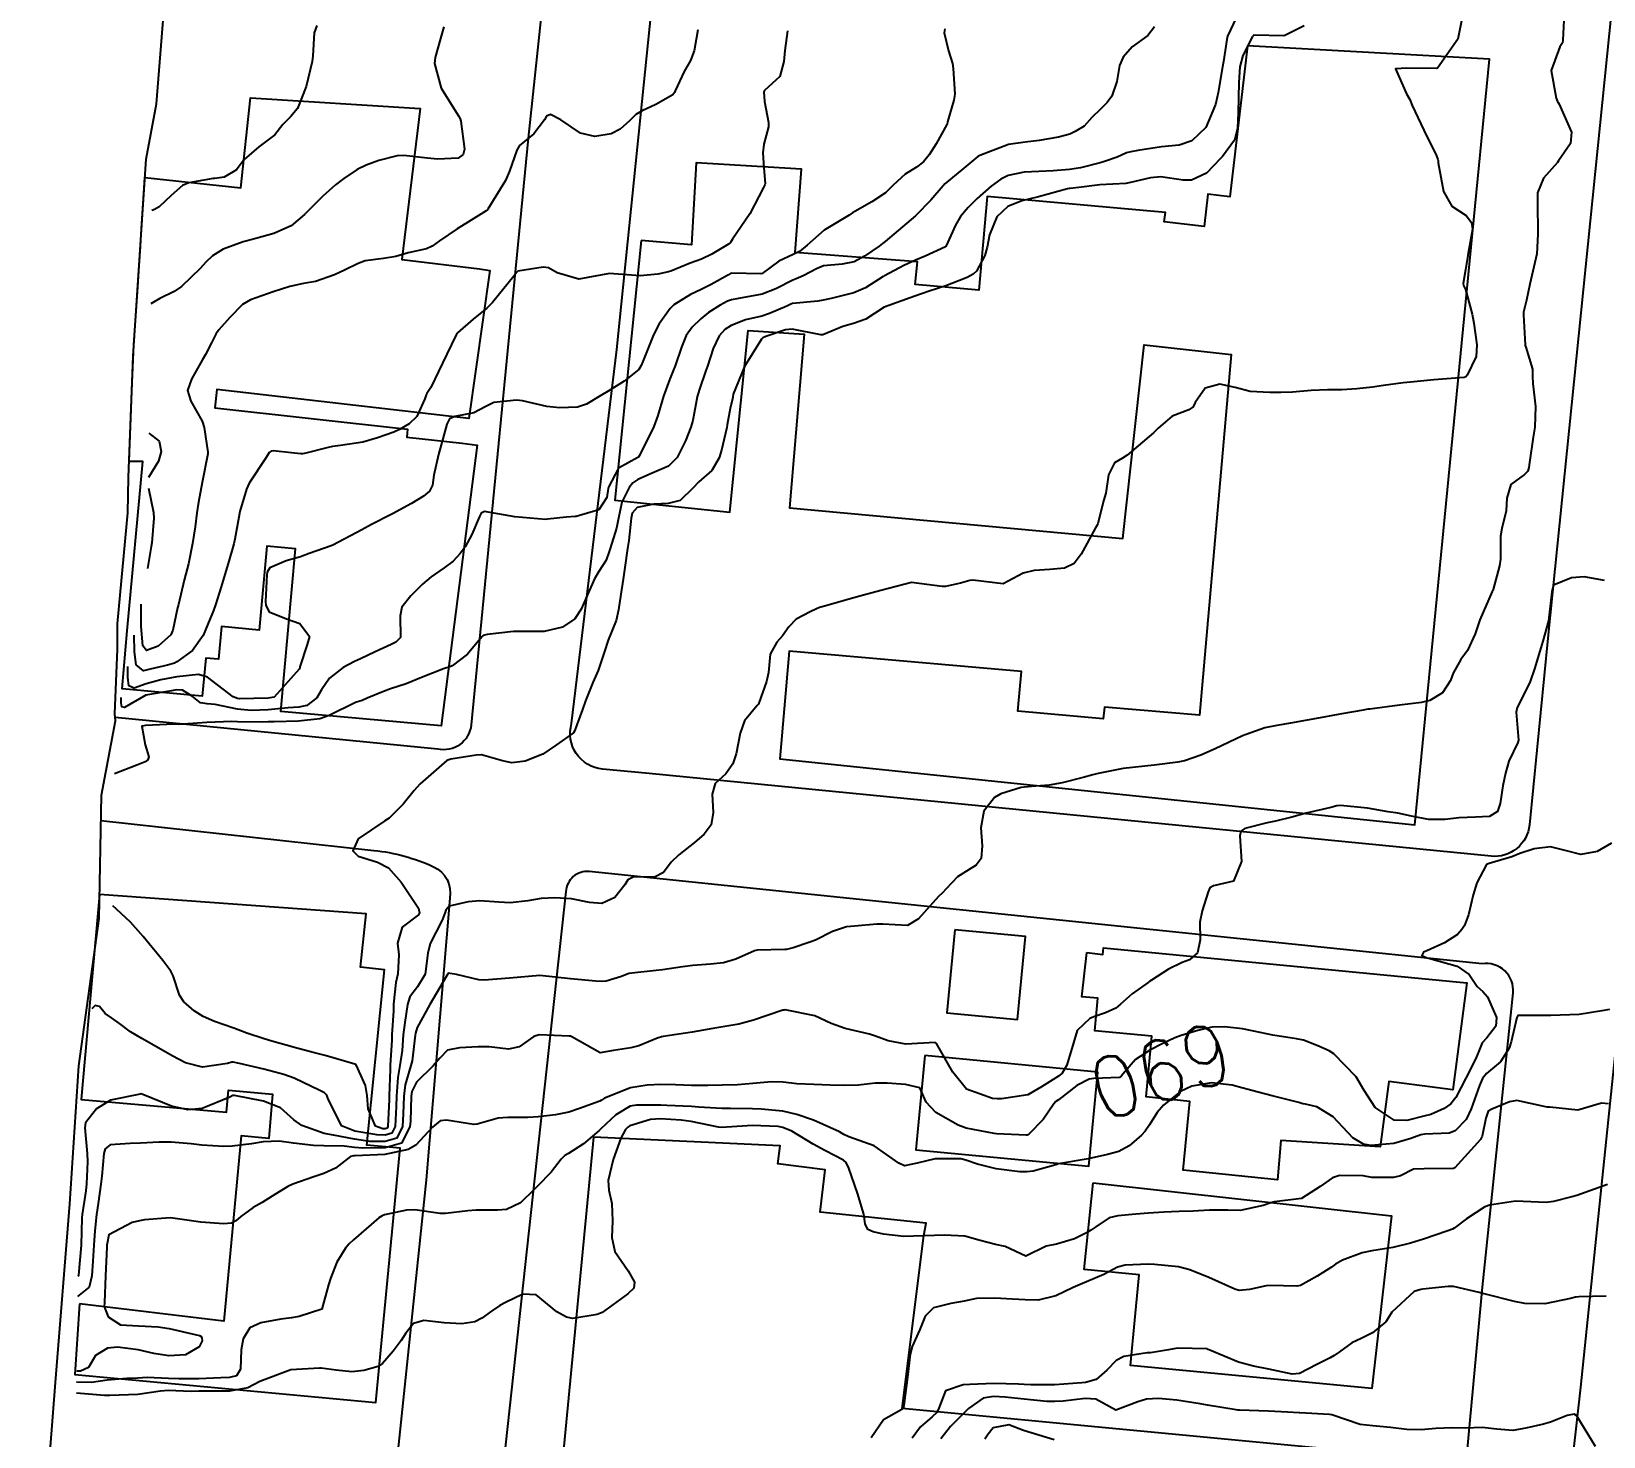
# Model space of a CAD drawing. Header units: metres. Extents: x 298520 to 308411, y 7433745 to 7450750.
# Drawn here: x 300162 to 300264.9, y 7445466.8 to 7445558.8 of the extents above; entities that cross this region are included whole.
import ezdxf
from ezdxf.enums import TextEntityAlignment as Align

# ---------------------------------------------------------------- set-up
doc = ezdxf.new("R2010")
doc.units = ezdxf.units.M
doc.header["$LTSCALE"] = 10
for name, color, linetype in [('Area', 45, 'Continuous'), ('Cotas', 45, 'Continuous'), ('Curvas de Nivel 1m', 11, 'Continuous'), ('Curvas de Nivel 5m', 15, 'Continuous'), ('Edificações', 30, 'Continuous'), ('Vias Primárias', 230, 'Continuous')]:
    doc.layers.add(name, color=color, linetype=linetype)
doc.styles.add('Style-STANDARD', font='STANDARD.shx')

msp = doc.modelspace()

# ---------------------------------------------------------------- linework, layer by layer
at = {"layer": 'Area'}
msp.add_polyline3d([(300162.74, 7445459.42, 690.71), (300163.59, 7445470.38, 689.32), (300164.52, 7445482.07, 690.14), (300165.12, 7445491.1, 697.96), (300166.43, 7445500.73, 697.81), (300166.59, 7445508.81, 695.76), (300167.5, 7445513.67, 696.3), (300167.47, 7445514.13, 694.9), (300167.64, 7445518.36, 704.09), (300167.65, 7445520.02, 704.2), (300168.32, 7445527.3, 704.16), (300168.36, 7445529.61, 704.19), (300168.67, 7445537.56, 702.63), (300169.51, 7445550.44, 700.98), (300170.2, 7445554.05, 706.94), (300170.75, 7445561.16, 701.83)], dxfattribs=at)
at = {"layer": 'Curvas de Nivel 1m', "flags": 128}
for points, elevation in [([(300262.3, 7445559.96), (300262.2, 7445558.22), (300262.18, 7445558.06), (300262.02, 7445557.78), (300261.45, 7445556.23), (300261.77, 7445554.43), (300261.85, 7445554.22), (300261.9, 7445554.14), (300261.97, 7445554.03), (300262.77, 7445552.21), (300262.7, 7445551.46), (300261.93, 7445550.32), (300261.85, 7445550.22), (300260.95, 7445549.2), (300260.54, 7445548.24), (300260.56, 7445546.91), (300260.58, 7445546.24), (300260.58, 7445545.53), (300260.5, 7445544.24), (300260.12, 7445542.53), (300260.05, 7445542.25), (300259.82, 7445541.21), (300259.64, 7445540.42), (300259.63, 7445540.25), (300259.75, 7445538.28), (300259.75, 7445538.25), (300259.78, 7445538.14), (300260.22, 7445536.69), (300260.23, 7445536.24), (300260.24, 7445535.75), (300260.42, 7445534.24), (300260.37, 7445532.89), (300260.27, 7445532.24), (300260.03, 7445530.58), (300259.99, 7445530.25), (300259.92, 7445530.01), (300259.69, 7445529.79), (300258.8, 7445529.14), (300258.54, 7445528.26), (300258.5, 7445527.42), (300258.22, 7445526.26), (300258.14, 7445525.76), (300258.14, 7445524.26), (300258.07, 7445523.81), (300257.65, 7445522.27), (300257.64, 7445522.23), (300257.59, 7445522.14), (300256.78, 7445520.28), (300256.48, 7445519.37), (300255.97, 7445518.29), (300255.54, 7445517.7), (300255.03, 7445516.8), (300254.85, 7445516.31), (300254.33, 7445515.5), (300253.51, 7445515.01), (300252.95, 7445514.88), (300251.51, 7445514.7), (300249.57, 7445514.43), (300249.5, 7445514.43), (300249.45, 7445514.43), (300249.14, 7445514.37), (300247.75, 7445514.13), (300247.5, 7445514.09), (300246.09, 7445513.82), (300245.49, 7445513.71), (300244.39, 7445513.53), (300243.49, 7445513.38), (300242.72, 7445513.21), (300241.48, 7445512.79), (300241.25, 7445512.69), (300240.79, 7445512.47), (300239.47, 7445511.85), (300238.53, 7445511.43), (300237.46, 7445511.06), (300237.01, 7445510.97), (300235.46, 7445510.78), (300233.45, 7445510.56), (300231.8, 7445510.22), (300231.45, 7445510.14), (300230.82, 7445509.96), (300229.44, 7445509.62), (300228.6, 7445509.46), (300227.44, 7445509.37), (300226.76, 7445509.31), (300225.44, 7445508.89), (300225.03, 7445508.66), (300224.32, 7445507.76), (300224.13, 7445506.67), (300224.21, 7445505.49), (300224.15, 7445504.67), (300223.82, 7445504.23), (300223.37, 7445503.95), (300222.59, 7445503.46), (300221.87, 7445502.69), (300221.62, 7445502.43), (300221.35, 7445502.18), (300220.04, 7445500.72), (300219.33, 7445500.29), (300217.72, 7445500.36), (300217.33, 7445500.37), (300215.86, 7445500.23), (300215.33, 7445500.19), (300214.42, 7445499.88), (300213.32, 7445499.33), (300212.94, 7445499.18), (300211.85, 7445498.81), (300211.42, 7445498.71), (300211.31, 7445498.7), (300209.49, 7445498.67), (300209.31, 7445498.63), (300208.09, 7445498.07), (300207.3, 7445497.84), (300206.44, 7445497.74), (300205.29, 7445497.66), (300204.61, 7445497.58), (300203.29, 7445497.39), (300202.88, 7445497.34), (300201.29, 7445497.16), (300201.1, 7445497.13), (300200.61, 7445496.95), (300199.61, 7445496.63), (300199.28, 7445496.61), (300198.94, 7445496.63), (300197.28, 7445496.78), (300195.28, 7445497.01), (300193.28, 7445496.84), (300191.64, 7445496.7), (300191.28, 7445496.72), (300189.83, 7445497.07), (300189.28, 7445497.17), (300189.25, 7445497.12), (300189.23, 7445497.08), (300189.16, 7445496.96), (300188.08, 7445495.1), (300187.25, 7445493.61), (300187.13, 7445493.23), (300187.11, 7445493.11), (300186.91, 7445491.42), (300186.84, 7445491.11), (300186.46, 7445489.85), (300186.37, 7445489.12), (300186.34, 7445487.96), (300186.28, 7445487.12), (300185.92, 7445486.36), (300185.15, 7445486.14), (300184.16, 7445486.15), (300183.15, 7445486.29), (300181.78, 7445486.55), (300181.16, 7445486.66), (300179.7, 7445487.19), (300179.18, 7445487.57), (300178.31, 7445488.34), (300177.19, 7445488.79), (300175.29, 7445489.15), (300175.19, 7445489.15), (300174.99, 7445489.05), (300173.18, 7445488.31), (300172.25, 7445488.22), (300171.18, 7445488.46), (300169.29, 7445489.23), (300169.19, 7445489.26), (300169.13, 7445489.25), (300167.19, 7445488.86), (300166.26, 7445488.28), (300165.55, 7445487.37), (300165.51, 7445487.03), (300165.66, 7445485.36), (300165.68, 7445484.82), (300165.61, 7445483.37), (300165.57, 7445482.91), (300165.32, 7445481.37), (300165.31, 7445481.15), (300165.26, 7445479.37), (300165.08, 7445477.4), (300165.08, 7445477.37), (300165.08, 7445477.35), (300165.05, 7445477.33)], 692), ([(300255.67, 7445559.92), (300255.34, 7445558.3), (300254, 7445556.39), (300253.95, 7445556.38), (300252, 7445556.39), (300251.25, 7445556.35), (300251.98, 7445554.71), (300252.19, 7445554.34), (300252.35, 7445553.95), (300253.11, 7445552.33), (300253.94, 7445550.65), (300254.03, 7445550.41), (300254.04, 7445550.32), (300254.05, 7445550.19), (300254.39, 7445548.31), (300254.94, 7445547.35), (300255.89, 7445546.76), (300256.24, 7445546.29), (300256.3, 7445545.86), (300256.02, 7445544.29), (300256, 7445544.14), (300255.84, 7445543.2), (300255.69, 7445542.29), (300255.71, 7445542.17), (300255.83, 7445541.91), (300256.28, 7445540.29), (300256.39, 7445539.7), (300256.59, 7445538.28), (300256.53, 7445537.53), (300255.94, 7445536.29), (300255.86, 7445536.19), (300255.76, 7445536.15), (300254.06, 7445536.01), (300253.76, 7445535.99), (300252.25, 7445535.84), (300251.75, 7445535.79), (300250.48, 7445535.63), (300249.75, 7445535.51), (300248.73, 7445535.4), (300247.75, 7445535.35), (300246.82, 7445535.33), (300245.75, 7445535.29), (300244.51, 7445535.19), (300243.75, 7445535.16), (300243.04, 7445535.16), (300241.75, 7445535.23), (300240.77, 7445535.49), (300239.76, 7445535.71), (300238.8, 7445535.45), (300238.15, 7445534.51), (300238.02, 7445534.23), (300237.74, 7445534.03), (300236.64, 7445533.61), (300235.72, 7445532.82), (300235.58, 7445532.67), (300235.43, 7445532.53), (300233.7, 7445531.06), (300233.39, 7445530.87), (300232.88, 7445530.57), (300232.48, 7445529.77), (300232.31, 7445528.57), (300232.16, 7445528.07), (300231.78, 7445526.58), (300231.74, 7445526.48), (300231.64, 7445526.31), (300230.7, 7445524.59), (300230.24, 7445523.98), (300229.61, 7445523.66), (300228.65, 7445523.58), (300227.61, 7445523.51), (300226.89, 7445523.35), (300225.59, 7445522.65), (300223.6, 7445522.88), (300223.41, 7445522.87), (300222.79, 7445522.69), (300221.82, 7445522.47), (300221.59, 7445522.47), (300219.59, 7445522.72), (300217.59, 7445522.2), (300216.44, 7445521.9), (300215.58, 7445521.65), (300213.99, 7445521.21), (300213.58, 7445521.1), (300213.38, 7445521), (300212.96, 7445520.81), (300212.05, 7445520.33), (300211.56, 7445519.82), (300211.15, 7445519.23), (300210.77, 7445518.83), (300210.34, 7445518.03), (300210.23, 7445516.83), (300210.11, 7445516.24), (300209.61, 7445514.84), (300209.58, 7445514.76), (300209.5, 7445514.67), (300208.66, 7445513.68), (300208.39, 7445512.86), (300208.11, 7445511.51), (300207.91, 7445510.86), (300207.45, 7445510.21), (300206.74, 7445509.58), (300206.55, 7445508.88), (300206.61, 7445507.68), (300206.49, 7445506.88), (300206.03, 7445506.25), (300205.39, 7445505.71), (300204.37, 7445504.91), (300203.87, 7445504.42), (300203.37, 7445503.76), (300202.82, 7445503.47), (300201.37, 7445503.45), (300201.04, 7445503.27), (300200.84, 7445502.95), (300200.19, 7445502.11), (300199.34, 7445501.73), (300198.53, 7445501.79), (300197.35, 7445502.02), (300196.25, 7445502.1), (300195.35, 7445502.04), (300194.48, 7445501.89), (300193.34, 7445501.77), (300192.58, 7445501.81), (300191.35, 7445501.89), (300190.59, 7445501.82), (300189.34, 7445501.54), (300189.12, 7445501.29), (300189.06, 7445501.08), (300188.88, 7445500.64), (300188.09, 7445499.1), (300187.95, 7445498.46), (300187.76, 7445497.1), (300187.27, 7445496.26), (300186.77, 7445495.62), (300186.61, 7445495.12), (300186.43, 7445493.93), (300186.34, 7445493.12), (300186.26, 7445492.09), (300186.12, 7445491.12), (300185.99, 7445490.34), (300185.9, 7445489.12), (300185.88, 7445488.43), (300185.8, 7445487.12), (300185.6, 7445486.69), (300185.16, 7445486.56), (300184.6, 7445486.58), (300183.16, 7445486.83), (300182.3, 7445487.17), (300181.4, 7445488.97), (300181.33, 7445489.18), (300181.19, 7445489.32), (300180.88, 7445489.49), (300179.2, 7445490.28), (300178.52, 7445490.53), (300177.21, 7445490.88), (300175.63, 7445491.25), (300175.21, 7445491.33), (300175.13, 7445491.34), (300174.84, 7445491.26), (300173.21, 7445491.01), (300172.08, 7445491.29), (300171.22, 7445491.76), (300170.2, 7445492.34), (300169.24, 7445492.88), (300168.49, 7445493.33), (300167.78, 7445493.87), (300167.25, 7445494.24), (300166.84, 7445494.52), (300166.46, 7445494.97), (300166.18, 7445495.05), (300165.95, 7445494.83)], 693), ([(300245.29, 7445559.16), (300244.02, 7445558.52), (300243.96, 7445558.51), (300242.02, 7445558.56), (300241.96, 7445558.53), (300241.91, 7445558.46), (300241.26, 7445557.22), (300241.08, 7445556.47), (300241.01, 7445555.45), (300240.98, 7445554.47), (300240.96, 7445553.47), (300240.92, 7445552.47), (300240.73, 7445551.69), (300239.93, 7445550.61), (300239.81, 7445550.48), (300238.89, 7445549.53), (300237.91, 7445549.07), (300237.37, 7445549.06), (300235.91, 7445549.27), (300235.23, 7445549.22), (300233.91, 7445548.9), (300233.62, 7445548.85), (300231.91, 7445548.75), (300231.75, 7445548.74), (300230.55, 7445548.59), (300229.98, 7445548.52), (300229.9, 7445548.51), (300229.79, 7445548.49), (300227.9, 7445547.98), (300226.82, 7445547.71), (300225.89, 7445547.34), (300225.18, 7445546.66), (300224.69, 7445545.49), (300224.54, 7445544.67), (300224.39, 7445544.14), (300223.84, 7445543.11), (300223.62, 7445542.9), (300223.23, 7445542.69), (300222.23, 7445542.29), (300221.83, 7445542.15), (300220.74, 7445541.79), (300219.82, 7445541.46), (300217.81, 7445540.75), (300216.6, 7445539.96), (300215.8, 7445539.69), (300215.1, 7445539.48), (300213.78, 7445538.94), (300213.65, 7445538.94), (300211.79, 7445539.31), (300211.34, 7445539.27), (300210.06, 7445538.84), (300209.87, 7445538.75), (300209.78, 7445538.65), (300208.66, 7445536.86), (300207.93, 7445535.05), (300207.89, 7445534.87), (300207.87, 7445534.74), (300207.73, 7445534.12), (300207.53, 7445533.05), (300207.5, 7445532.87), (300207.17, 7445531.4), (300207.01, 7445530.88), (300206.52, 7445530.05), (300205.68, 7445529.31), (300205.28, 7445528.9), (300204.46, 7445528.1), (300203.66, 7445527.9), (300202.73, 7445527.86), (300201.65, 7445527.63), (300201.32, 7445527.27), (300201.24, 7445526.94), (300201.09, 7445525.48), (300201.01, 7445524.95), (300200.84, 7445523.71), (300200.72, 7445522.95), (300200.57, 7445521.97), (300200.42, 7445520.95), (300200.27, 7445520.25), (300199.74, 7445518.96), (300199.69, 7445518.82), (300199.54, 7445518.34), (300199.2, 7445517.29), (300199.08, 7445516.97), (300198.73, 7445516.19), (300198.26, 7445514.98), (300198.06, 7445514.42), (300197.54, 7445512.99), (300197.47, 7445512.89), (300196.36, 7445512.1), (300195.46, 7445511.5), (300194.31, 7445511.03), (300193.45, 7445510.92), (300192.82, 7445511.05), (300191.46, 7445511.45), (300191.1, 7445511.42), (300189.45, 7445511.17), (300189.18, 7445511.08), (300187.44, 7445509.55), (300187.22, 7445509.32), (300187.06, 7445509.11), (300186.32, 7445508.22), (300185.41, 7445507.3), (300185.31, 7445507.23), (300185.14, 7445507.13), (300183.39, 7445505.95), (300183.03, 7445505.16), (300183.38, 7445504.81), (300184.66, 7445504.42), (300185.37, 7445504.05), (300186.21, 7445503.12), (300187.34, 7445501.42), (300187.39, 7445501.11), (300187.33, 7445500.98), (300186.26, 7445500.18), (300185.97, 7445499.12), (300186.05, 7445498.37), (300185.99, 7445497.12), (300185.85, 7445496.55), (300185.7, 7445495.13), (300185.69, 7445494.7), (300185.6, 7445493.13), (300185.59, 7445492.78), (300185.48, 7445491.13), (300185.47, 7445490.87), (300185.42, 7445489.13), (300185.42, 7445488.9), (300185.33, 7445487.13), (300185.28, 7445487.01), (300185.16, 7445486.98), (300185.01, 7445486.98), (300184.51, 7445487.14), (300184.04, 7445488.28), (300183.98, 7445489.15), (300183.87, 7445489.82), (300183.25, 7445491.16), (300183.21, 7445491.19), (300183.17, 7445491.2), (300181.22, 7445491.77), (300180.44, 7445491.97), (300179.23, 7445492.29), (300177.74, 7445492.72), (300177.24, 7445492.86), (300176.11, 7445493.24), (300175.25, 7445493.56), (300173.98, 7445494), (300173.25, 7445494.32), (300172.66, 7445494.69), (300171.97, 7445495.29), (300171.7, 7445495.73), (300171.28, 7445496.98), (300171.12, 7445497.3), (300170.61, 7445498), (300169.51, 7445499.32), (300169.32, 7445499.56), (300168.48, 7445500.49), (300167.57, 7445501.35), (300167.33, 7445501.56)], 694), ([(300235.48, 7445559.09), (300235.06, 7445558.54), (300234.02, 7445557.78), (300233.45, 7445557.12), (300233.21, 7445556.57), (300233.03, 7445555.53), (300232.69, 7445554.57), (300232.4, 7445554.14), (300231.96, 7445553.71), (300231.38, 7445553.16), (300230.89, 7445552.59), (300230.31, 7445552.24), (300229.95, 7445552.08), (300229.22, 7445551.88), (300227.94, 7445551.66), (300227.03, 7445551.55), (300225.94, 7445551.39), (300224.06, 7445550.68), (300223.98, 7445550.63), (300223.93, 7445550.6), (300222.88, 7445549.73), (300221.91, 7445548.93), (300221.78, 7445548.82), (300221.67, 7445548.7), (300220.85, 7445547.75), (300219.88, 7445546.75), (300219.85, 7445546.72), (300217.87, 7445545.04), (300217.7, 7445544.92), (300217.47, 7445544.75), (300216.52, 7445544.09), (300215.85, 7445543.72), (300215.06, 7445543.57), (300213.84, 7445543.45), (300213.38, 7445543.26), (300212.51, 7445542.81), (300212.04, 7445542.61), (300211.83, 7445542.52), (300210.72, 7445541.94), (300209.82, 7445541.6), (300208.27, 7445541.31), (300207.82, 7445541.24), (300207.55, 7445541.14), (300207.07, 7445540.88), (300206.3, 7445540.39), (300205.8, 7445539.99), (300205.23, 7445539.45), (300204.85, 7445538.9), (300204.54, 7445538.13), (300204.12, 7445536.91), (300204.02, 7445536.64), (300203.75, 7445535.99), (300203.36, 7445534.92), (300203, 7445533.65), (300202.73, 7445532.93), (300201.79, 7445531.04), (300201.73, 7445530.94), (300201.69, 7445530.92), (300200.43, 7445530.21), (300199.77, 7445528.96), (300199.75, 7445528.88), (300199.66, 7445528.29), (300199.13, 7445527.49), (300197.64, 7445527.06), (300197.58, 7445527.05), (300197, 7445527), (300195.78, 7445526.87), (300195.64, 7445526.86), (300193.64, 7445527.03), (300191.65, 7445527.37), (300191.44, 7445527.27), (300191.32, 7445527.06), (300190.83, 7445525.87), (300190.38, 7445525.07), (300190.07, 7445524.63), (300189.61, 7445524.13), (300189.01, 7445523.68), (300188.17, 7445523.1), (300187.59, 7445522.61), (300186.84, 7445521.86), (300186.24, 7445521.12), (300186.14, 7445520.55), (300186.16, 7445519.12), (300185.85, 7445518.83), (300185.55, 7445518.68), (300184.49, 7445518.19), (300183.53, 7445517.73), (300183.14, 7445517.55), (300182.41, 7445517.17), (300181.52, 7445516.46), (300180.99, 7445515.7), (300180.68, 7445515.19), (300180.02, 7445514.67), (300179.5, 7445514.57), (300178.81, 7445514.53), (300177.49, 7445514.4), (300176.39, 7445514.35), (300175.49, 7445514.44), (300174.02, 7445514.74), (300173.5, 7445514.79), (300173.07, 7445514.85), (300172.53, 7445515.28), (300171.9, 7445515.69), (300171.51, 7445515.7), (300171.18, 7445515.63), (300169.5, 7445515.35), (300168.1, 7445514.55), (300167.92, 7445514.6), (300167.88, 7445514.86), (300167.87, 7445515.21)], 696), ([(300221.77, 7445558.96), (300221.72, 7445558.7), (300222.01, 7445557.52), (300222.27, 7445556.7), (300222.32, 7445556.37), (300222.42, 7445554.7), (300222.37, 7445554.29), (300221.95, 7445552.88), (300221.92, 7445552.74), (300221.9, 7445552.7), (300221.21, 7445551.44), (300220.75, 7445550.71), (300220.37, 7445550.27), (300219.92, 7445549.92), (300219.18, 7445549.46), (300218.4, 7445548.74), (300217.9, 7445548.24), (300217, 7445547.65), (300215.89, 7445547.02), (300215.74, 7445546.92), (300215.51, 7445546.77), (300213.87, 7445545.79), (300212.76, 7445544.81), (300212.27, 7445544.4), (300211.85, 7445544.19), (300210.92, 7445543.76), (300209.83, 7445542.96), (300209.74, 7445542.93), (300207.83, 7445542.98), (300207.75, 7445542.96), (300207.61, 7445542.87), (300206.48, 7445542.23), (300205.82, 7445541.91), (300205.13, 7445541.58), (300204.05, 7445540.91), (300203.93, 7445540.79), (300203.81, 7445540.66), (300203.07, 7445539.65), (300202.71, 7445538.93), (300202.02, 7445537.19), (300201.91, 7445536.94), (300201.76, 7445536.68), (300200.79, 7445535.91), (300199.75, 7445535.25), (300199.27, 7445534.97), (300198.32, 7445534.4), (300197.73, 7445534.2), (300196.57, 7445534.16), (300195.73, 7445534.24), (300194.14, 7445534.62), (300193.74, 7445534.67), (300192.27, 7445534.52), (300191.73, 7445534.25), (300190.96, 7445533.83), (300189.72, 7445533.6), (300189.36, 7445533.44), (300189.18, 7445533.09), (300188.99, 7445532.38), (300188.65, 7445531.1), (300188.34, 7445529.76), (300188.24, 7445529.1), (300188.06, 7445528.71), (300187.66, 7445528.37), (300186.87, 7445527.9), (300185.64, 7445527.23), (300185.58, 7445527.2), (300185.45, 7445527.13), (300184.26, 7445526.52), (300183.63, 7445526.18), (300181.72, 7445525.18), (300181.66, 7445525.15), (300181.62, 7445525.13), (300180.19, 7445524.62), (300179.61, 7445524.41), (300178.67, 7445524.15), (300177.6, 7445523.68), (300177.43, 7445523.4), (300177.4, 7445523.23), (300177.33, 7445521.48), (300177.34, 7445521.23), (300177.57, 7445520.8), (300178.7, 7445520.35), (300179.56, 7445520.04), (300180.21, 7445519.19), (300180.06, 7445518.68), (300179.58, 7445517.2), (300179.57, 7445517.15), (300179.52, 7445517.06), (300177.88, 7445515.22), (300177.5, 7445515.16), (300175.63, 7445515.12), (300175.5, 7445515.14), (300175.2, 7445515.25), (300173.52, 7445516.53), (300172.94, 7445516.7), (300171.52, 7445516.55), (300170.47, 7445516.35), (300169.51, 7445516.09), (300168.74, 7445515.81), (300168.39, 7445515.97), (300168.32, 7445516.53), (300168.31, 7445517.24)], 697), ([(300211.47, 7445558.83), (300211.3, 7445557.54), (300211.24, 7445556.83), (300210.97, 7445555.85), (300209.98, 7445554.92), (300209.92, 7445554.84), (300209.97, 7445554.21), (300210.23, 7445552.84), (300210.24, 7445552.55), (300209.94, 7445551.42), (300209.86, 7445550.84), (300209.92, 7445549.86), (300210.02, 7445548.84), (300209.99, 7445548.75), (300209.9, 7445548.59), (300209.02, 7445546.85), (300207.87, 7445545.2), (300207.74, 7445544.99), (300207.62, 7445544.87), (300206.52, 7445544.21), (300205.85, 7445543.89), (300205.11, 7445543.63), (300203.84, 7445543.11), (300203.69, 7445543.06), (300202.99, 7445542.92), (300201.83, 7445542.79), (300199.83, 7445542.96), (300197.83, 7445542.58), (300196.41, 7445543), (300195.84, 7445543.32), (300195.49, 7445543.36), (300193.83, 7445543.11), (300193.79, 7445543.07), (300193.77, 7445543.03), (300193.58, 7445542.78), (300192.18, 7445541.05), (300191.81, 7445540.69), (300190.91, 7445539.96), (300189.88, 7445539.08), (300189.84, 7445539.03), (300189.79, 7445538.94), (300189.18, 7445537.68), (300188.9, 7445537.09), (300188.14, 7445535.49), (300187.89, 7445535.11), (300187.84, 7445535.01), (300187.74, 7445534.75), (300187.23, 7445533.6), (300186.73, 7445533.12), (300186.09, 7445532.75), (300185.71, 7445532.57), (300184.66, 7445532.19), (300183.7, 7445531.91), (300182.22, 7445531.7), (300181.7, 7445531.63), (300181.33, 7445531.55), (300179.96, 7445531.2), (300179.75, 7445531.15), (300179.69, 7445531.14), (300179.63, 7445531.14), (300179.03, 7445531.21), (300177.82, 7445531.35), (300177.69, 7445531.33), (300177.57, 7445531.23), (300177.37, 7445530.91), (300176.26, 7445529.24), (300176.07, 7445528.84), (300175.64, 7445527.38), (300175.62, 7445527.27), (300175.62, 7445527.25), (300175.32, 7445525.56), (300175.25, 7445525.25), (300174.89, 7445523.97), (300174.67, 7445523.26), (300174.42, 7445522.44), (300174.06, 7445521.27), (300173.93, 7445520.9), (300173.56, 7445520), (300173.24, 7445519.27), (300172.54, 7445518.28), (300171.53, 7445517.54), (300171.37, 7445517.46), (300170.92, 7445517.31), (300169.78, 7445517.06), (300169.52, 7445516.99), (300169.33, 7445516.95), (300168.87, 7445517.34), (300168.75, 7445518.2), (300168.74, 7445519.28)], 698), ([(300205.61, 7445558.89), (300205.38, 7445557.52), (300205.14, 7445556.9), (300204.72, 7445556.18), (300204.13, 7445554.91), (300204.09, 7445554.8), (300203.98, 7445554.64), (300202.87, 7445554.02), (300201.96, 7445553.61), (300201.55, 7445553.35), (300201.13, 7445552.95), (300200.52, 7445552.39), (300199.94, 7445552.1), (300198.88, 7445551.91), (300197.94, 7445552.13), (300196.64, 7445553), (300195.96, 7445553.35), (300195.72, 7445553.25), (300195.57, 7445553.01), (300194.87, 7445552.1), (300193.94, 7445551.33), (300193.77, 7445551.03), (300193.29, 7445549.66), (300193.02, 7445549.04), (300191.88, 7445547.17), (300191.84, 7445547.11), (300191.76, 7445547.06), (300190.61, 7445546.34), (300189.87, 7445545.88), (300188.7, 7445545.1), (300188.23, 7445544.74), (300187.85, 7445544.57), (300186.66, 7445544.31), (300185.85, 7445544.07), (300185.04, 7445543.94), (300183.84, 7445543.79), (300183.39, 7445543.61), (300182.49, 7445543.17), (300181.83, 7445542.86), (300180.6, 7445542.42), (300179.82, 7445542.29), (300178.92, 7445542.11), (300177.82, 7445541.75), (300176.34, 7445541.24), (300175.81, 7445540.92), (300174.98, 7445540.08), (300174.26, 7445539.27), (300174.07, 7445538.99), (300173.78, 7445538.42), (300173.39, 7445537.65), (300173.19, 7445537.28), (300172.49, 7445536.03), (300172.21, 7445535.29), (300172.43, 7445534.59), (300173.17, 7445533.28), (300173.31, 7445532.88), (300173.55, 7445531.27), (300173.56, 7445531.14), (300173.19, 7445529.28), (300172.94, 7445527.99), (300172.83, 7445527.28), (300172.72, 7445526.37), (300172.55, 7445525.29), (300172.28, 7445523.96), (300172.11, 7445523.29), (300172.01, 7445522.88), (300171.62, 7445521.3), (300171.57, 7445521.07), (300171.26, 7445519.6), (300171.12, 7445519.3), (300170.29, 7445518.56), (300169.54, 7445518.27), (300169.3, 7445518.58), (300169.19, 7445519.86), (300169.18, 7445521.32)], 699), ([(300180.68, 7445559.19), (300180.51, 7445558.71), (300180.42, 7445557.2), (300180.37, 7445556.82), (300179.98, 7445555.2), (300179.42, 7445553.75), (300178.95, 7445553.21), (300178.46, 7445552.7), (300177.94, 7445552.03), (300176.89, 7445551.24), (300175.92, 7445550.42), (300175.43, 7445549.74), (300174.61, 7445549.26), (300174.01, 7445549.17), (300173.91, 7445549.16), (300172.31, 7445548.89), (300171.9, 7445548.71), (300171.15, 7445548.05), (300170.37, 7445547.32), (300170.06, 7445547.14), (300169.88, 7445547.07)], 701), ([(300264.94, 7445522.85), (300263.6, 7445523.1), (300262.77, 7445523.04), (300261.6, 7445522.55), (300261.51, 7445522.22), (300261.49, 7445522.12), (300261.27, 7445520.22), (300260.91, 7445518.88), (300260.7, 7445518.23), (300260.36, 7445517.07), (300260.07, 7445516.24), (300259.51, 7445515.1), (300259.21, 7445514.55), (300259.16, 7445514.25), (300259.31, 7445512.42), (300259.27, 7445512.25), (300258.68, 7445511.04), (300258.45, 7445510.26), (300258.28, 7445509.42), (300258.11, 7445508.26), (300257.94, 7445507.75), (300257.41, 7445507.41), (300256.5, 7445507.37), (300255.41, 7445507.32), (300254.5, 7445507.22), (300253.41, 7445507.21), (300252.31, 7445507.43), (300251.42, 7445507.63), (300250.79, 7445507.72), (300249.42, 7445507.95), (300247.67, 7445508.14), (300247.42, 7445508.12), (300247.03, 7445508), (300245.42, 7445507.63), (300244.47, 7445507.38), (300243.41, 7445507.12), (300242.86, 7445507), (300241.4, 7445506.62), (300241.13, 7445506.46), (300241.08, 7445506.14), (300241.18, 7445504.46), (300240.65, 7445503.18), (300239.36, 7445502.87), (300239.11, 7445502.74), (300239, 7445502.49), (300238.6, 7445501.24), (300238.45, 7445500.5), (300238.47, 7445499.35), (300238.31, 7445498.5), (300237.77, 7445498.04), (300237.3, 7445497.86), (300236.4, 7445497.42), (300235.29, 7445496.71), (300235.19, 7445496.63), (300235.07, 7445496.54), (300234.03, 7445495.8), (300233.27, 7445495.13), (300232.95, 7445494.88), (300232.28, 7445494.57), (300231.53, 7445494.3), (300231.26, 7445494.19), (300230.43, 7445493.4), (300230.19, 7445492.6), (300229.75, 7445491.14), (300229.46, 7445490.61), (300229.21, 7445490.41), (300228.1, 7445489.73), (300227.2, 7445489.19), (300225.47, 7445488.93), (300225.2, 7445488.94), (300224.9, 7445488.96), (300223.2, 7445489.58), (300222.3, 7445490.69), (300221.23, 7445492.55), (300221.15, 7445492.62), (300219.23, 7445492.52), (300218.06, 7445492.74), (300217.24, 7445493.04), (300216.84, 7445493.16), (300215.25, 7445493.53), (300214.33, 7445493.86), (300213.26, 7445494.37), (300211.32, 7445494.76), (300211.26, 7445494.75), (300211.17, 7445494.73), (300209.26, 7445494.08), (300208.29, 7445493.83), (300207.25, 7445493.64), (300206.6, 7445493.53), (300205.25, 7445493.31), (300203.34, 7445493.01), (300203.24, 7445493), (300203.18, 7445492.98), (300203.01, 7445492.92), (300201.76, 7445492.41), (300201.23, 7445492.28), (300200.1, 7445492.09), (300199.23, 7445491.95), (300197.37, 7445492.99), (300197.28, 7445493.03), (300197.24, 7445493.03), (300197.2, 7445493.03), (300195.24, 7445493.12), (300194.88, 7445493.02), (300193.93, 7445492.33), (300193.23, 7445492.19), (300191.95, 7445492.34), (300191.23, 7445492.34), (300190.02, 7445492.28), (300189.23, 7445492.13), (300188.72, 7445491.59), (300188.3, 7445491.09), (300187.2, 7445490.03), (300186.89, 7445489.41), (300186.85, 7445489.11), (300186.8, 7445487.48), (300186.77, 7445487.11), (300186.23, 7445486.04), (300185.15, 7445485.72), (300183.69, 7445485.7), (300183.15, 7445485.75), (300182.48, 7445485.83), (300181.15, 7445485.85), (300180.46, 7445485.88), (300179.16, 7445486.03), (300178.21, 7445486.16), (300177.16, 7445486.13), (300176.4, 7445485.99), (300175.15, 7445485.84), (300174.6, 7445485.81), (300173.15, 7445485.91), (300172.45, 7445485.99), (300171.15, 7445486.1), (300170.36, 7445486.1), (300169.15, 7445486.03), (300168.46, 7445486.02), (300167.15, 7445485.92), (300166.83, 7445485.67), (300166.75, 7445485.35), (300166.61, 7445483.87), (300166.55, 7445483.36), (300166.37, 7445482.09), (300166.26, 7445481.36), (300166.15, 7445480.29), (300166.1, 7445479.36), (300166.02, 7445478.32), (300165.97, 7445477.36), (300165.79, 7445476.62), (300165.03, 7445476.01)], 691), ([(300265.27, 7445494.79), (300264.77, 7445494.69), (300263.27, 7445494.45), (300261.42, 7445494.38), (300261.26, 7445494.38), (300261.12, 7445494.38), (300259.26, 7445494.39), (300259.21, 7445494.3), (300259.2, 7445494.25), (300258.83, 7445492.66), (300258.69, 7445492.26), (300258.13, 7445491.36), (300257.22, 7445490.6), (300256.96, 7445490.27), (300256.75, 7445489.82), (300256.2, 7445488.28), (300255.88, 7445487.59), (300255.17, 7445486.84), (300254.77, 7445486.7), (300253.17, 7445486.62), (300252.92, 7445486.57), (300252.26, 7445486.33), (300251.16, 7445486.02), (300249.64, 7445485.89), (300249.16, 7445485.97), (300248.46, 7445486.38), (300247.18, 7445487.76), (300246.12, 7445488.41), (300245.36, 7445488.58), (300245.19, 7445488.62), (300244.93, 7445488.69), (300243.2, 7445489.13), (300242.28, 7445489.37), (300241.2, 7445489.66), (300240.57, 7445489.84), (300239.21, 7445489.98), (300237.94, 7445489.77), (300237.2, 7445489.42), (300236.07, 7445488.53), (300235.67, 7445488.05), (300235.17, 7445487.23), (300234.89, 7445486.82), (300234.63, 7445486.55), (300233.84, 7445485.87), (300233.15, 7445485.49), (300232.42, 7445485.3), (300231.15, 7445485.01), (300229.22, 7445484.68), (300229.14, 7445484.66), (300229.11, 7445484.64), (300229.03, 7445484.61), (300227.55, 7445484.21), (300227.14, 7445484.16), (300226.67, 7445484.17), (300225.14, 7445484.35), (300223.9, 7445484.67), (300223.15, 7445484.93), (300222.81, 7445485.02), (300221.15, 7445485.02), (300219.97, 7445484.72), (300219.14, 7445484.55), (300218.77, 7445484.73), (300217.15, 7445485.87), (300215.49, 7445486.44), (300215.16, 7445486.61), (300215.06, 7445486.67), (300214.87, 7445486.77), (300213.17, 7445487.55), (300212.08, 7445487.92), (300211.18, 7445488.12), (300209.76, 7445488.26), (300209.18, 7445488.28), (300207.74, 7445488.3), (300207.18, 7445488.31), (300205.68, 7445488.39), (300205.19, 7445488.43), (300203.59, 7445488.51), (300203.19, 7445488.52), (300201.59, 7445488.53), (300201.19, 7445488.45), (300200.24, 7445487.89), (300199.26, 7445486.97), (300199.16, 7445486.86), (300198.14, 7445485.99), (300197.15, 7445485.36), (300196.91, 7445485.23), (300196.66, 7445484.99), (300196.01, 7445484.13), (300195.13, 7445483.23), (300194.91, 7445483.01), (300194.01, 7445482.13), (300193.1, 7445481.7), (300192.51, 7445481.64), (300191.1, 7445481.65), (300190.56, 7445481.61), (300189.1, 7445481.43), (300188.75, 7445481.44), (300187.1, 7445481.67), (300186.55, 7445481.66), (300185.1, 7445481.34), (300184.95, 7445481.28), (300184.74, 7445481.14), (300183.08, 7445479.7), (300182.8, 7445479.44), (300182.55, 7445479.17), (300181.99, 7445478.25), (300181.57, 7445477.17), (300181.45, 7445476.77), (300181.02, 7445475.18), (300179.52, 7445474.69), (300179.02, 7445474.61), (300178.33, 7445474.52), (300177.01, 7445474.28), (300176.29, 7445473.96), (300175.87, 7445473.24), (300175.74, 7445472.5), (300175.69, 7445471.24), (300175.42, 7445470.8), (300174.97, 7445470.69), (300174.39, 7445470.68), (300172.97, 7445470.61), (300171.65, 7445470.61), (300170.97, 7445470.64), (300169.58, 7445470.7), (300168.97, 7445470.66), (300168.26, 7445470.63), (300166.96, 7445470.52), (300165.94, 7445470.38), (300164.96, 7445470.39)], 689), ([(300265.19, 7445488.6), (300264.73, 7445488.65), (300263.19, 7445488.2), (300261.36, 7445488.39), (300261.19, 7445488.4), (300260.99, 7445488.44), (300259.2, 7445488.82), (300258.72, 7445488.73), (300257.56, 7445488.27), (300257.33, 7445488.13), (300257.18, 7445487.68), (300256.94, 7445486.5), (300256.83, 7445486.27), (300255.14, 7445484.42), (300255.06, 7445484.38), (300253.14, 7445484.36), (300252.43, 7445484.33), (300251.59, 7445483.89), (300251.13, 7445483.78), (300249.71, 7445483.79), (300249.14, 7445483.89), (300247.59, 7445483.93), (300247.13, 7445483.76), (300246.33, 7445483.2), (300245.11, 7445482.42), (300243.35, 7445482.19), (300243.11, 7445482.13), (300242.61, 7445481.95), (300241.1, 7445481.62), (300240.29, 7445481.66), (300239.1, 7445481.66), (300238.02, 7445481.59), (300237.1, 7445481.57), (300236.11, 7445481.53), (300235.1, 7445481.45), (300234.27, 7445481.38), (300233.1, 7445481.29), (300232.52, 7445481.14), (300231.66, 7445480.57), (300231.33, 7445480.34), (300231.09, 7445480.19), (300230.26, 7445479.77), (300229.08, 7445479.43), (300228.41, 7445479.29), (300227.07, 7445478.63), (300225.71, 7445479.28), (300225.08, 7445479.41), (300224.09, 7445479.66), (300223.09, 7445479.94), (300221.76, 7445480.02), (300221.09, 7445480), (300220.35, 7445479.98), (300219.08, 7445479.92), (300217.75, 7445480.08), (300217.09, 7445480.23), (300216.73, 7445480.39), (300216.57, 7445480.76), (300216.47, 7445481.39), (300216.06, 7445482.76), (300215.49, 7445484.41), (300215.32, 7445484.77), (300215.14, 7445484.92), (300213.91, 7445485.55), (300213.15, 7445485.98), (300211.77, 7445486.81), (300211.17, 7445487.07), (300210.87, 7445487.12), (300209.17, 7445487.19), (300208.84, 7445487.18), (300207.17, 7445487.06), (300206.96, 7445487.08), (300205.17, 7445487.46), (300204.53, 7445487.54), (300203.17, 7445487.62), (300202.52, 7445487.58), (300201.17, 7445487.18), (300201.02, 7445487.09), (300200.88, 7445486.94), (300200.57, 7445486.37), (300200.07, 7445484.96), (300199.75, 7445483.59), (300199.78, 7445482.96), (300199.98, 7445482.08), (300200.03, 7445480.96), (300199.99, 7445479.86), (300200.17, 7445478.95), (300201.05, 7445477.67), (300201.47, 7445476.94), (300201.42, 7445476.55), (300201.04, 7445476.18), (300199.36, 7445474.96), (300199.02, 7445474.83), (300197.44, 7445474.57), (300197.02, 7445474.65), (300196.38, 7445475), (300195.03, 7445476.11), (300194.17, 7445476.15), (300193.03, 7445475.61), (300192.66, 7445475.41), (300192.1, 7445475.05), (300191.48, 7445474.59), (300191.02, 7445474.34), (300190.16, 7445474.22), (300189.01, 7445474.27), (300187.68, 7445474.44), (300187.01, 7445474.24), (300186.51, 7445473.61), (300186.19, 7445473.12), (300185.68, 7445472.43), (300184.98, 7445471.61), (300184.69, 7445471.42), (300183.76, 7445471.15), (300182.97, 7445471.08), (300181.94, 7445471.17), (300180.97, 7445471.3), (300180.85, 7445471.3), (300178.97, 7445471.2), (300176.96, 7445470.43), (300176.17, 7445470.03), (300174.96, 7445469.81), (300173.49, 7445469.81), (300172.96, 7445469.8), (300172.45, 7445469.79), (300170.96, 7445469.84), (300170.45, 7445469.81), (300168.96, 7445469.59), (300167.14, 7445469.53), (300166.95, 7445469.52), (300166.79, 7445469.51), (300164.95, 7445469.68)], 688), ([(300265.13, 7445483.33), (300264.28, 7445483.03), (300263.12, 7445482.61), (300262.8, 7445482.52), (300261.59, 7445482.22), (300261.11, 7445482.16), (300259.11, 7445482.25), (300257.4, 7445481.97), (300257.11, 7445481.87), (300255.91, 7445481.09), (300255.09, 7445480.47), (300254.99, 7445480.4), (300254.69, 7445480.3), (300253.09, 7445479.76), (300252.25, 7445479.5), (300251.08, 7445479.2), (300249.71, 7445478.99), (300249.08, 7445478.86), (300247.8, 7445478.38), (300247.34, 7445478.12), (300247.07, 7445477.92), (300246.13, 7445477.33), (300245.05, 7445476.72), (300244.8, 7445476.67), (300243.05, 7445476.73), (300242.8, 7445476.69), (300241.71, 7445476.46), (300241.04, 7445476.4), (300240.75, 7445476.47), (300239.05, 7445477.25), (300237.81, 7445477.75), (300237.06, 7445477.95), (300235.5, 7445478.1), (300235.07, 7445478.11), (300233.57, 7445478.05), (300233.06, 7445477.91), (300232.17, 7445477.45), (300231.05, 7445476.95), (300230.78, 7445476.86), (300230.16, 7445476.59), (300229.04, 7445476.05), (300227.88, 7445475.77), (300227.03, 7445475.78), (300226.21, 7445475.82), (300225.04, 7445475.9), (300223.85, 7445475.86), (300223.03, 7445475.69), (300222.17, 7445475.55), (300221.03, 7445475.25), (300220.48, 7445474.71), (300220.14, 7445473.84), (300219.64, 7445472.72), (300219.5, 7445472.22), (300219.32, 7445470.72), (300219.1, 7445468.87), (300219.06, 7445468.73), (300219.02, 7445468.66), (300218.95, 7445468.61), (300217.75, 7445467.93), (300216.95, 7445466.75)], 687), ([(300265.04, 7445476.02), (300263.25, 7445475.98), (300263.04, 7445475.96), (300262.7, 7445475.86), (300261.04, 7445475.51), (300259.73, 7445475.55), (300259.04, 7445475.68), (300257.15, 7445476.16), (300257.04, 7445476.18), (300256.97, 7445476.2), (300256.74, 7445476.27), (300255.05, 7445476.65), (300254.7, 7445476.66), (300253.05, 7445476.47), (300252.91, 7445476.45), (300252.47, 7445476.33), (300251.03, 7445474.97), (300250.79, 7445474.59), (300250.63, 7445474.35), (300249.76, 7445473.62), (300249.01, 7445473.26), (300248.41, 7445472.96), (300247.59, 7445472.38), (300247.25, 7445472.13), (300246.99, 7445471.99), (300246.12, 7445471.54), (300244.98, 7445470.97), (300244.49, 7445470.92), (300242.98, 7445471.24), (300241.97, 7445471.44), (300240.99, 7445471.7), (300239.11, 7445472.49), (300239, 7445472.54), (300238.93, 7445472.57), (300237, 7445472.61), (300236.41, 7445472.52), (300235.22, 7445472.32), (300235, 7445472.31), (300233.48, 7445472.07), (300232.99, 7445471.82), (300232.37, 7445471.18), (300231.68, 7445470.57), (300230.97, 7445470.38), (300230.74, 7445470.35), (300228.97, 7445470.21), (300227.39, 7445470.21), (300226.97, 7445470.24), (300226.6, 7445470.27), (300224.97, 7445470.31), (300223.4, 7445470.24), (300222.97, 7445470.21), (300221.82, 7445469.83), (300221.39, 7445468.7), (300221.25, 7445468.4), (300220.94, 7445468.13), (300220.18, 7445467.47), (300219.64, 7445466.72)], 686), ([(300228.92, 7445466.61), (300226.93, 7445467.24), (300225.97, 7445467.61), (300224.93, 7445467.41), (300224.6, 7445466.99), (300224.39, 7445466.67)], 684)]:
    msp.add_lwpolyline(points, dxfattribs=dict(at, elevation=elevation))
at = {"layer": 'Curvas de Nivel 5m', "flags": 128}
for points, elevation in [([(300240.83, 7445559.68), (300240.27, 7445558.48), (300240.23, 7445558.27), (300240.01, 7445556.82), (300239.95, 7445556.48), (300239.66, 7445554.81), (300239.6, 7445554.49), (300239.49, 7445554.01), (300238.84, 7445552.5), (300237.94, 7445551.63), (300237.11, 7445551.35), (300235.94, 7445551.25), (300234.39, 7445551.01), (300233.94, 7445550.92), (300233.66, 7445550.84), (300233.05, 7445550.57), (300232.22, 7445550.28), (300231.93, 7445550.2), (300230.65, 7445549.86), (300229.92, 7445549.76), (300228.85, 7445549.68), (300227.92, 7445549.63), (300226.97, 7445549.59), (300225.91, 7445549.37), (300225.43, 7445549.13), (300224.8, 7445548.67), (300223.89, 7445547.86), (300223.3, 7445547.28), (300222.79, 7445546.69), (300222.46, 7445546.11), (300221.86, 7445544.77), (300221.84, 7445544.72), (300221.81, 7445544.7), (300220.49, 7445544.08), (300219.85, 7445543.82), (300219.09, 7445543.48), (300217.83, 7445542.81), (300217.8, 7445542.79), (300217.74, 7445542.75), (300216.58, 7445542.01), (300215.82, 7445541.69), (300214.33, 7445541.31), (300213.82, 7445541.2), (300213.47, 7445541.15), (300211.81, 7445540.98), (300211.69, 7445540.94), (300211.44, 7445540.82), (300210.31, 7445540.33), (300209.8, 7445540.17), (300208.73, 7445539.92), (300207.79, 7445539.56), (300207.37, 7445539.29), (300207, 7445538.88), (300206.62, 7445538.04), (300206.24, 7445536.89), (300206.12, 7445536.53), (300205.75, 7445535.45), (300205.6, 7445535.04), (300205.56, 7445534.89), (300205.28, 7445533.33), (300205.16, 7445532.9), (300204.81, 7445532.01), (300204.26, 7445530.91), (300203.69, 7445530.34), (300202.63, 7445529.88), (300201.68, 7445529.47), (300201.36, 7445529.25), (300201.12, 7445528.95), (300200.63, 7445527.98), (300200.41, 7445526.95), (300200.3, 7445526.29), (300199.88, 7445524.96), (300199.82, 7445524.76), (300199.61, 7445524.2), (300199.13, 7445523.44), (300198.86, 7445522.97), (300198.28, 7445521.68), (300197.97, 7445520.98), (300197.57, 7445520.36), (300196.75, 7445519.81), (300195.56, 7445519.52), (300194.05, 7445519.53), (300193.56, 7445519.52), (300191.83, 7445519.33), (300191.56, 7445519.27), (300191.45, 7445519.17), (300191.38, 7445519.06), (300190.55, 7445518.05), (300189.53, 7445517.28), (300189.39, 7445517.22), (300188.97, 7445517.09), (300187.52, 7445516.52), (300186.53, 7445516.1), (300185.51, 7445515.77), (300185.04, 7445515.6), (300183.97, 7445515.15), (300183.65, 7445515), (300183.5, 7445514.96), (300183.22, 7445514.87), (300181.49, 7445514.02), (300180.87, 7445513.8), (300179.49, 7445513.66), (300177.89, 7445513.62), (300177.49, 7445513.6), (300177.14, 7445513.58), (300175.49, 7445513.61), (300175.11, 7445513.63), (300173.49, 7445513.56), (300171.63, 7445513.44), (300171.48, 7445513.45), (300171.33, 7445513.46), (300169.48, 7445513.37), (300169.23, 7445513.32), (300169.46, 7445512.1), (300169.69, 7445511.32), (300169.63, 7445511.13), (300169.45, 7445511), (300168.9, 7445510.78), (300167.44, 7445510.21)], 695), ([(300189, 7445559.09), (300188.77, 7445558.34), (300188.43, 7445557.1), (300188.39, 7445556.7), (300188.82, 7445555.09), (300189.96, 7445553.27), (300190.06, 7445553.08), (300190.1, 7445552.93), (300190.34, 7445551.08), (300190.25, 7445550.75), (300189.92, 7445550.5), (300188.58, 7445550.43), (300187.92, 7445550.5), (300186.37, 7445550.68), (300185.93, 7445550.65), (300184.73, 7445550.34), (300183.92, 7445550.05), (300183.32, 7445549.75), (300182.44, 7445549.17), (300181.9, 7445548.75), (300181.08, 7445548.01), (300180.26, 7445547.2), (300180.07, 7445547.01), (300179.88, 7445546.81), (300179, 7445546.08), (300177.87, 7445545.57), (300176.7, 7445545.24), (300176.04, 7445545.07), (300175.86, 7445545.02), (300174.56, 7445544.55), (300173.85, 7445544.1), (300173.42, 7445543.69), (300173.04, 7445543.28), (300171.82, 7445542.11), (300171.35, 7445541.78), (300170.42, 7445541.31), (300170.03, 7445541.1), (300169.81, 7445540.97)], 700), ([(300169.7, 7445532.51), (300170.37, 7445531.98), (300170.5, 7445531.31), (300170.32, 7445530.68), (300169.67, 7445529.6)], 700), ([(300169.66, 7445528.9), (300170, 7445527.32), (300170.02, 7445526.93), (300169.88, 7445525.32), (300169.85, 7445525.09), (300169.6, 7445523.65)], 700), ([(300265.4, 7445505.67), (300264.45, 7445505.13), (300263.39, 7445504.92), (300262.37, 7445505.19), (300261.39, 7445505.43), (300260.34, 7445505.29), (300259.39, 7445504.99), (300258.88, 7445504.77), (300257.38, 7445504.33), (300257.21, 7445504.27), (300256.57, 7445503.07), (300256.35, 7445502.28), (300256.03, 7445500.98), (300255.77, 7445500.29), (300255.61, 7445500.02), (300255.32, 7445499.7), (300254.47, 7445499.15), (300253.31, 7445498.63), (300253.1, 7445498.53), (300252.99, 7445498.32), (300253.3, 7445498.17), (300253.5, 7445498.12), (300255.3, 7445497.63), (300256.08, 7445497.08), (300256.61, 7445496.28), (300256.97, 7445495.96), (300257.28, 7445495.62), (300257.87, 7445494.26), (300257.83, 7445493.69), (300257.24, 7445492.92), (300256.92, 7445492.6), (300256.79, 7445492.28), (300256.52, 7445491.57), (300255.86, 7445490.29), (300255.2, 7445489.02), (300254.89, 7445488.61), (300254.45, 7445488.31), (300253.58, 7445487.92), (300253.19, 7445487.82), (300252, 7445487.52), (300251.18, 7445487.53), (300249.92, 7445488.36), (300249.2, 7445489.49), (300248.69, 7445490.38), (300247.23, 7445491.88), (300246.92, 7445492.08), (300246.17, 7445492.41), (300245.24, 7445492.77), (300244.79, 7445492.87), (300243.24, 7445493.11), (300242.41, 7445493.28), (300241.25, 7445493.52), (300240.07, 7445493.66), (300239.25, 7445493.63), (300238.33, 7445493.42), (300237.24, 7445493.09), (300236.82, 7445492.94), (300235.99, 7445492.53), (300235.23, 7445492.15), (300234.25, 7445491.52), (300233.41, 7445490.56), (300233.33, 7445490.44), (300233.21, 7445490.34), (300231.52, 7445490.26), (300231.21, 7445490.23), (300230.41, 7445489.8), (300229.2, 7445488.88), (300229.04, 7445488.76), (300228.91, 7445488.61), (300228.21, 7445487.59), (300227.27, 7445486.63), (300227.21, 7445486.58), (300227.16, 7445486.56), (300227.09, 7445486.56), (300225.16, 7445486.65), (300225.01, 7445486.66), (300223.17, 7445487.01), (300222.65, 7445487.21), (300221.18, 7445488.05), (300220.56, 7445488.71), (300220.13, 7445489.65), (300219.2, 7445489.88), (300217.99, 7445489.96), (300217.21, 7445489.97), (300216.13, 7445489.83), (300215.2, 7445489.81), (300214.26, 7445489.84), (300213.2, 7445489.87), (300212.09, 7445489.92), (300211.2, 7445490.02), (300210.42, 7445490.05), (300209.2, 7445489.94), (300208.2, 7445489.86), (300207.2, 7445489.83), (300206.27, 7445489.81), (300205.2, 7445489.81), (300204.16, 7445489.86), (300203.2, 7445489.88), (300202.29, 7445489.84), (300201.2, 7445489.65), (300199.51, 7445488.97), (300199.31, 7445488.85), (300199.19, 7445488.79), (300197.86, 7445488.31), (300197.18, 7445488.06), (300196.29, 7445487.88), (300195.17, 7445487.76), (300194.48, 7445487.71), (300193.17, 7445487.71), (300192.55, 7445487.67), (300191.17, 7445487.28), (300190.96, 7445487.26), (300189.17, 7445487.55), (300188.75, 7445487.5), (300188.24, 7445487.09), (300187.15, 7445485.91), (300186.65, 7445485.61), (300185.14, 7445485.3), (300183.19, 7445485.21), (300183.14, 7445485.21), (300183.09, 7445485.21), (300182.88, 7445485.16), (300181.91, 7445484.4), (300181.13, 7445484.04), (300180.48, 7445483.83), (300179.12, 7445483.36), (300178.78, 7445483.21), (300177.77, 7445482.57), (300177.11, 7445482.16), (300176.52, 7445481.82), (300175.72, 7445481.24), (300175.38, 7445480.96), (300175.09, 7445480.81), (300174.59, 7445480.76), (300173.09, 7445480.86), (300171.26, 7445481.13), (300171.09, 7445481.14), (300169.4, 7445481.01), (300169.09, 7445480.96), (300168.61, 7445480.85), (300167.08, 7445480.04), (300166.96, 7445479.47), (300166.95, 7445479.35), (300166.94, 7445479.22), (300166.86, 7445477.35), (300166.78, 7445475.6), (300166.77, 7445475.35), (300167.02, 7445474.66), (300167.83, 7445474.15), (300169.01, 7445474.07), (300170.29, 7445474.02), (300171.01, 7445473.9), (300172.8, 7445473.49), (300173, 7445473.45), (300173.11, 7445473.39), (300173.16, 7445473.28), (300173.18, 7445473.1), (300172.99, 7445472.71), (300172.09, 7445472.18), (300170.99, 7445472.12), (300170.02, 7445472.27), (300168.99, 7445472.51), (300167.65, 7445472.68), (300166.99, 7445472.62), (300166.2, 7445472.14), (300165.74, 7445471.36), (300165.22, 7445471.12), (300164.97, 7445471.11)], 690), ([(300264.34, 7445466.19), (300263.39, 7445467.75), (300263.12, 7445468.2), (300262.95, 7445468.3), (300262.49, 7445468.21), (300261.39, 7445467.78), (300260.94, 7445467.65), (300259.79, 7445467.39), (300258.94, 7445467.22), (300257.89, 7445467.31), (300256.94, 7445467.42), (300255.85, 7445467.38), (300254.94, 7445467.4), (300253.89, 7445467.36), (300252.94, 7445467.27), (300251.99, 7445467.29), (300250.94, 7445467.42), (300249.77, 7445467.53), (300248.94, 7445467.63), (300247.09, 7445468.25), (300246.95, 7445468.28), (300244.99, 7445468.38), (300244.95, 7445468.38), (300244.19, 7445468.43), (300242.95, 7445468.49), (300241.05, 7445468.56), (300240.95, 7445468.57), (300240.84, 7445468.58), (300238.96, 7445468.88), (300238.48, 7445468.97), (300236.96, 7445469.22), (300235.75, 7445469.32), (300234.96, 7445469.28), (300234.39, 7445469.11), (300232.95, 7445468.56), (300231.66, 7445469.28), (300230.96, 7445469.33), (300229.52, 7445469.16), (300228.96, 7445469.12), (300228.44, 7445469.13), (300226.96, 7445469.29), (300225.73, 7445469.42), (300224.96, 7445469.46), (300224.28, 7445469.34), (300223.32, 7445468.68), (300223.14, 7445468.49), (300222.95, 7445468.3), (300222.14, 7445467.49), (300221.5, 7445466.69)], 685)]:
    msp.add_lwpolyline(points, dxfattribs=dict(at, elevation=elevation))
at = {"layer": 'Edificações'}
for points in [[(300201.91, 7445545.12), (300200.17, 7445528.11), (300207.7, 7445527.34), (300208.91, 7445539.22), (300212.57, 7445538.99), (300211.6, 7445527.61), (300233.41, 7445525.61), (300234.82, 7445538.29), (300240.51, 7445537.66), (300238.43, 7445514.04), (300232.21, 7445514.58), (300232.14, 7445513.81), (300226.55, 7445514.3), (300226.78, 7445516.9), (300211.59, 7445518.24), (300210.97, 7445511.19), (300252.52, 7445506.88), (300257.42, 7445556.97), (300241.57, 7445557.86), (300240.41, 7445547.98), (300238.99, 7445548.14), (300238.74, 7445546.03), (300236.13, 7445546.33), (300236.2, 7445546.95), (300224.54, 7445547.99), (300224, 7445541.86), (300219.83, 7445542.23), (300219.98, 7445543.72), (300211.97, 7445544.32), (300212.39, 7445549.79), (300205.51, 7445550.19), (300205.19, 7445544.82)], [(300165.16, 7445475.53), (300164.84, 7445470.9), (300184.54, 7445469.06), (300186.13, 7445485.71), (300183.96, 7445485.91), (300185.12, 7445497.39), (300183.55, 7445497.55), (300183.9, 7445501.05), (300166.46, 7445502.3), (300165.27, 7445488.9), (300174.78, 7445488.06), (300174.91, 7445489.51), (300177.79, 7445489.25), (300177.54, 7445486.35), (300175.74, 7445486.51), (300174.59, 7445474.39)], [(300222.43, 7445500), (300221.91, 7445494.57), (300226.53, 7445494.13), (300227.05, 7445499.56)], [(300231.07, 7445498.51), (300232.1, 7445498.39), (300232.15, 7445498.81), (300255.93, 7445496.52), (300255, 7445489.52), (300250.82, 7445490.08), (300250.25, 7445485.79), (300243.75, 7445486.21), (300243.54, 7445483.63), (300237.36, 7445484.26), (300237.81, 7445488.77), (300234.95, 7445489.06), (300235.31, 7445493.03), (300231.58, 7445493.38), (300231.78, 7445495.53), (300230.74, 7445495.62)], [(300220.46, 7445491.77), (300219.87, 7445485.6), (300231.19, 7445484.52), (300231.78, 7445490.69)], [(300231.48, 7445483.45), (300250.99, 7445481.29), (300249.72, 7445469.97), (300233.91, 7445471.48), (300234.48, 7445477.42), (300230.89, 7445477.76)]]:
    msp.add_lwpolyline(points, close=True, dxfattribs=at)
at = {"layer": 'Edificações', "elevation": 701.13}
msp.add_lwpolyline([(300169.43, 7445549.23), (300175.72, 7445548.56), (300176.35, 7445554.46), (300187.45, 7445553.76), (300186.25, 7445543.88), (300191.32, 7445543.26), (300192.01, 7445543.16), (300190.62, 7445533.47), (300174.14, 7445535.37), (300174, 7445534.17), (300186.62, 7445532.77), (300186.56, 7445532.25), (300190.2, 7445531.84), (300191.18, 7445531.71), (300188.81, 7445513.34), (300178.32, 7445514.28), (300179.28, 7445524.94), (300177.4, 7445525.11), (300176.91, 7445519.62), (300174.44, 7445519.84), (300174.25, 7445517.71), (300173.42, 7445517.78), (300173.19, 7445515.28), (300167.94, 7445515.76), (300168.28, 7445519.56), (300169.29, 7445530.64), (300168.4, 7445530.64), (300168.6, 7445535.81), (300168.71, 7445538.28), (300168.96, 7445542.07), (300169.05, 7445543.45), (300169.14, 7445544.73), (300169.21, 7445545.9), (300169.32, 7445547.53)], close=True, dxfattribs=at)
at = {"layer": 'Edificações'}
msp.add_lwpolyline([(300198.78, 7445486.43), (300195.81, 7445455.5), (300198.09, 7445455.28), (300197.49, 7445449), (300210.63, 7445447.74), (300211.25, 7445454.21), (300212.82, 7445454.06), (300212.26, 7445449), (300212.71, 7445448.95), (300213.16, 7445448.9), (300212.72, 7445444.48), (300241.01, 7445442, 0.482228), (300246.73, 7445448.02), (300246.8, 7445449.66), (300248.7, 7445449.58), (300250.08, 7445464.78), (300250.17, 7445465.7), (300218.98, 7445468.66), (300220.39, 7445479.99), (300220.54, 7445480.79), (300213.61, 7445481.52), (300213.95, 7445484.3), (300210.85, 7445484.68), (300210.99, 7445485.85)], format="xyb", close=True, dxfattribs=at)
at = {"layer": 'Vias Primárias'}
for points, elevation in [([(300175.41, 7445616.36), (300194.93, 7445615.11), (300199.29, 7445614.44, -0.415124), (300200.74, 7445612.45), (300199.52, 7445599.14), (300194.52, 7445551.82), (300190.78, 7445513.41, -0.453513), (300188.59, 7445511.83), (300167.49, 7445513.9)], 704.18), ([(300166.56, 7445507.16), (300184.42, 7445505.2, -0.07981), (300188.32, 7445504.13, -0.345882), (300189.38, 7445502.07), (300187.83, 7445483.64), (300185.72, 7445463.39), (300184.04, 7445447.98, -0.118131), (300183.57, 7445446.66, -0.283436), (300178.39, 7445444.23), (300162.01, 7445445.34)], 696.18)]:
    msp.add_lwpolyline(points, format="xyb", dxfattribs=dict(at, elevation=elevation))
for points in [[(300209.16, 7445613.07), (300251.2, 7445609.13), (300266.85, 7445607.69, -0.336188), (300269.88, 7445604.91), (300269.25, 7445598.26), (300261.22, 7445519.08), (300260.02, 7445506.86, -0.41562), (300257.52, 7445504.82), (300202.43, 7445510.22), (300199.37, 7445510.52, -0.469491), (300197.35, 7445513.5), (300200.32, 7445537.98), (300207.75, 7445610.82, -0.171311), (300208.66, 7445612.76, -0.116582)], [(300212.26, 7445441.04), (300248.79, 7445437.98, 0.030546), (300251.57, 7445437.92, 0.362048), (300253.52, 7445439.67), (300256.95, 7445476.6), (300258.95, 7445495.87, 0.494161), (300256.93, 7445497.77), (300213.65, 7445502.24), (300198.5, 7445503.81, 0.429489), (300196.98, 7445502.5), (300191, 7445447.69, 0.256223), (300192.62, 7445443.77, 0.171461), (300195.39, 7445442.8), (300208.76, 7445441.47)], [(300269.1, 7445437.85), (300275.56, 7445437.08), (300315.2, 7445433.77, 0.351759), (300323.75, 7445439.54), (300328.47, 7445488.49, 0.433767), (300326.34, 7445490.9), (300287.94, 7445495.07), (300268.3, 7445496.89, 0.316901), (300266, 7445495.57), (300263.36, 7445470.06), (300260.94, 7445448.48), (300260.94, 7445445.79, 0.185076), (300262.79, 7445440.93, 0.194978)]]:
    msp.add_lwpolyline(points, format="xyb", close=True, dxfattribs=at)

# ---------------------------------------------------------------- texts
at = {"layer": 'Cotas', "style": 'Style-STANDARD'}
msp.add_text('690', height=4, rotation=198.3544, dxfattribs=at).set_placement((300235.92, 7445490.77, 690), align=Align.MIDDLE_CENTER)

doc.saveas('drawing.dxf')
